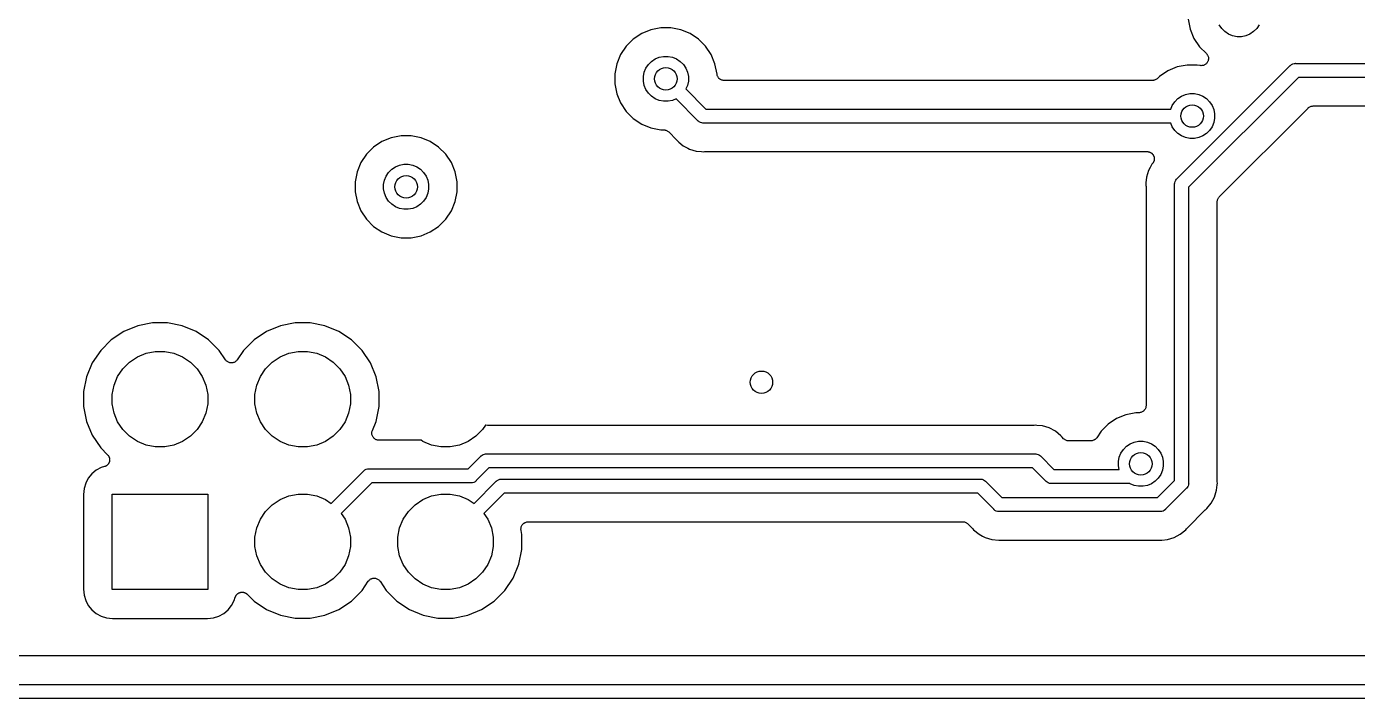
# Model space of a CAD drawing. Extents: x 83.1 to 154, y -94.5 to -68.3.
# Drawn here: x 96.43 to 120.1, y -94.42 to -82.47 of the extents above; entities that cross this region are included whole.
import ezdxf

# ---------------------------------------------------------------- set-up
doc = ezdxf.new("R2010")
doc.units = 0
doc.layers.add('BLACK', color=7, linetype='CONTINUOUS')

msp = doc.modelspace()

# ---------------------------------------------------------------- linework, layer by layer
at = {"layer": 'BLACK', "linetype": 'CONTINUOUS'}
for p, q in [((117.092, -82.3394), (117.127, -82.5149)), ((107.37, -82.5953), (107.221, -82.6947)), ((107.535, -82.5269), (107.37, -82.5953)), ((107.711, -82.492), (107.535, -82.5269)), ((107.889, -82.492), (107.711, -82.492)), ((108.065, -82.5269), (107.889, -82.492)), ((108.23, -82.5953), (108.065, -82.5269)), ((108.379, -82.6947), (108.23, -82.5953)), ((117.127, -82.5149), (117.195, -82.6801)), ((117.689, -82.505), (117.646, -82.4395)), ((117.745, -82.5607), (117.689, -82.505)), ((117.811, -82.6045), (117.745, -82.5607)), ((117.883, -82.6346), (117.811, -82.6045)), ((118.189, -82.6045), (118.117, -82.6346)), ((118.255, -82.5607), (118.189, -82.6045)), ((118.311, -82.505), (118.255, -82.5607)), ((118.354, -82.4395), (118.311, -82.505)), ((107.095, -82.8212), (106.995, -82.9699)), ((107.221, -82.6947), (107.095, -82.8212)), ((108.505, -82.8212), (108.379, -82.6947)), ((108.605, -82.9699), (108.505, -82.8212)), ((117.195, -82.6801), (117.295, -82.8288)), ((117.295, -82.8288), (117.416, -82.9498)), ((117.961, -82.65), (117.883, -82.6346)), ((118.039, -82.65), (117.961, -82.65)), ((118.117, -82.6346), (118.039, -82.65)), ((106.995, -82.9699), (106.927, -83.1351)), ((107.489, -83.145), (107.545, -83.0893)), ((107.545, -83.0893), (107.611, -83.0455)), ((107.611, -83.0455), (107.683, -83.0154)), ((107.683, -83.0154), (107.761, -83)), ((107.761, -83), (107.839, -83)), ((107.839, -83), (107.917, -83.0154)), ((107.917, -83.0154), (107.989, -83.0455)), ((107.989, -83.0455), (108.055, -83.0893)), ((108.055, -83.0893), (108.111, -83.145)), ((108.673, -83.1351), (108.605, -82.9699)), ((117.416, -82.9498), (117.417, -82.9508)), ((117.417, -82.9508), (117.417, -82.9508)), ((117.417, -82.9508), (117.417, -82.9508)), ((117.417, -82.9508), (117.417, -82.9511)), ((117.417, -82.9511), (117.425, -82.9607)), ((117.425, -82.9607), (117.432, -82.9702)), ((117.432, -82.9702), (117.432, -82.9703)), ((117.432, -82.9703), (117.432, -82.9704)), ((117.432, -82.9704), (117.438, -82.9812)), ((117.443, -83.0892), (117.437, -83.0999)), ((117.438, -82.9812), (117.444, -82.9921)), ((117.447, -83.0772), (117.443, -83.0889)), ((117.443, -83.0889), (117.443, -83.0891)), ((117.443, -83.0891), (117.443, -83.0892)), ((117.444, -82.9921), (117.444, -82.9923)), ((117.444, -82.9923), (117.444, -82.9924)), ((117.444, -82.9924), (117.447, -83.0042)), ((117.447, -83.0042), (117.451, -83.0159)), ((117.45, -83.0656), (117.447, -83.0772)), ((117.452, -83.0528), (117.45, -83.0652)), ((117.45, -83.0652), (117.45, -83.0654)), ((117.45, -83.0654), (117.45, -83.0656)), ((117.451, -83.0159), (117.451, -83.0161)), ((117.451, -83.0161), (117.451, -83.0162)), ((117.451, -83.0162), (117.452, -83.0282)), ((117.452, -83.0282), (117.453, -83.0406)), ((117.453, -83.0409), (117.452, -83.0528)), ((117.453, -83.0406), (117.453, -83.0408)), ((117.453, -83.0408), (117.453, -83.0409)), ((106.927, -83.1351), (106.892, -83.3106)), ((106.892, -83.3106), (106.892, -83.4894)), ((107.4, -83.3606), (107.415, -83.2833)), ((107.415, -83.2833), (107.446, -83.2105)), ((107.446, -83.2105), (107.489, -83.145)), ((108.111, -83.145), (108.154, -83.2105)), ((108.154, -83.2105), (108.185, -83.2833)), ((108.185, -83.2833), (108.2, -83.3606)), ((108.71, -83.3183), (108.673, -83.1351)), ((108.71, -83.3261), (108.71, -83.3183)), ((108.71, -83.3266), (108.71, -83.3261)), ((108.71, -83.327), (108.71, -83.3266)), ((108.714, -83.3385), (108.71, -83.327)), ((116.732, -83.2577), (116.584, -83.3571)), ((116.897, -83.1892), (116.732, -83.2577)), ((116.891, -85.1823), (118.907, -83.1659)), ((117.073, -83.1543), (116.897, -83.1892)), ((117.252, -83.1543), (117.073, -83.1543)), ((117.301, -83.1642), (117.252, -83.1543)), ((117.313, -83.1654), (117.301, -83.1642)), ((117.325, -83.1666), (117.313, -83.1654)), ((117.326, -83.1666), (117.325, -83.1666)), ((117.338, -83.1654), (117.326, -83.1666)), ((117.326, -83.1666), (117.326, -83.1666)), ((117.35, -83.1643), (117.338, -83.1654)), ((117.362, -83.1606), (117.35, -83.1642)), ((117.35, -83.1642), (117.35, -83.1642)), ((117.35, -83.1642), (117.35, -83.1643)), ((117.374, -83.1572), (117.362, -83.1606)), ((117.385, -83.1513), (117.374, -83.1571)), ((117.374, -83.1571), (117.374, -83.1571)), ((117.374, -83.1571), (117.374, -83.1572)), ((117.396, -83.1456), (117.385, -83.1513)), ((117.405, -83.1378), (117.396, -83.1454)), ((117.396, -83.1454), (117.396, -83.1455)), ((117.396, -83.1455), (117.396, -83.1456)), ((117.415, -83.13), (117.405, -83.1378)), ((117.423, -83.1204), (117.415, -83.1298)), ((117.415, -83.1298), (117.415, -83.1299)), ((117.415, -83.1299), (117.415, -83.13)), ((117.431, -83.111), (117.423, -83.1204)), ((117.437, -83.0999), (117.431, -83.1107)), ((117.431, -83.1107), (117.431, -83.1108)), ((117.431, -83.1108), (117.431, -83.111)), ((118.907, -83.1659), (118.911, -83.1612)), ((118.911, -83.1612), (118.919, -83.1544)), ((118.919, -83.1544), (118.93, -83.1456)), ((118.93, -83.1456), (118.952, -83.134)), ((118.952, -83.134), (118.953, -83.1336)), ((118.953, -83.1336), (118.975, -83.1268)), ((118.975, -83.1268), (118.994, -83.125)), ((118.994, -83.125), (119, -83.1244)), ((118.994, -83.125), (118.994, -83.125)), ((119, -83.1244), (119.006, -83.125)), ((119.006, -83.125), (122.119, -83.125)), ((106.892, -83.4894), (106.927, -83.6649)), ((107.4, -83.4394), (107.4, -83.3606)), ((107.415, -83.5167), (107.4, -83.4394)), ((107.446, -83.5895), (107.415, -83.5167)), ((108.185, -83.5167), (108.158, -83.5811)), ((108.2, -83.4394), (108.185, -83.5167)), ((108.2, -83.3606), (108.2, -83.4394)), ((108.717, -83.3499), (108.714, -83.3385)), ((108.717, -83.3503), (108.717, -83.3499)), ((108.718, -83.3507), (108.717, -83.3503)), ((108.723, -83.3613), (108.718, -83.3507)), ((108.729, -83.3719), (108.723, -83.3613)), ((108.729, -83.3722), (108.729, -83.3719)), ((108.729, -83.3726), (108.729, -83.3722)), ((108.737, -83.3819), (108.729, -83.3726)), ((108.744, -83.3912), (108.737, -83.3819)), ((108.745, -83.3915), (108.744, -83.3912)), ((108.745, -83.3918), (108.745, -83.3915)), ((108.754, -83.3995), (108.745, -83.3918)), ((108.763, -83.4071), (108.754, -83.3995)), ((108.764, -83.4073), (108.763, -83.4071)), ((108.764, -83.4076), (108.764, -83.4073)), ((108.775, -83.4133), (108.764, -83.4076)), ((108.785, -83.4191), (108.775, -83.4133)), ((108.785, -83.4192), (108.785, -83.4191)), ((108.786, -83.4194), (108.785, -83.4192)), ((108.797, -83.423), (108.786, -83.4194)), ((108.809, -83.4266), (108.797, -83.423)), ((108.809, -83.4268), (108.809, -83.4266)), ((108.809, -83.4266), (108.809, -83.4266)), ((108.821, -83.428), (108.809, -83.4268)), ((108.833, -83.4293), (108.821, -83.428)), ((108.834, -83.4293), (108.833, -83.4293)), ((108.835, -83.4293), (108.834, -83.4293)), ((108.834, -83.4293), (108.834, -83.4293)), ((108.834, -83.4293), (108.834, -83.4293)), ((116.459, -83.4293), (108.835, -83.4293)), ((116.47, -83.4282), (116.459, -83.4293)), ((116.482, -83.4272), (116.47, -83.4282)), ((116.483, -83.427), (116.482, -83.4272)), ((116.495, -83.4235), (116.483, -83.4269)), ((116.483, -83.4269), (116.483, -83.427)), ((116.506, -83.4203), (116.495, -83.4235)), ((116.507, -83.4198), (116.506, -83.42)), ((116.506, -83.42), (116.506, -83.4203)), ((116.517, -83.4143), (116.507, -83.4198)), ((116.528, -83.4089), (116.517, -83.4143)), ((116.529, -83.4081), (116.528, -83.4084)), ((116.528, -83.4084), (116.528, -83.4089)), ((116.538, -83.4007), (116.529, -83.4081)), ((116.547, -83.3934), (116.538, -83.4007)), ((116.548, -83.3925), (116.547, -83.3934)), ((116.584, -83.3571), (116.548, -83.3922)), ((116.548, -83.3922), (116.548, -83.3924)), ((116.548, -83.3924), (116.548, -83.3925)), ((116.548, -83.3925), (116.548, -83.3925)), ((119.052, -83.375), (117.1, -85.3268)), ((122.119, -83.375), (119.052, -83.375)), ((106.927, -83.6649), (106.995, -83.8301)), ((107.489, -83.655), (107.446, -83.5895)), ((107.545, -83.7107), (107.489, -83.655)), ((107.611, -83.7545), (107.545, -83.7107)), ((107.683, -83.7846), (107.611, -83.7545)), ((107.761, -83.8), (107.683, -83.7846)), ((107.839, -83.8), (107.761, -83.8)), ((107.917, -83.7846), (107.839, -83.8)), ((107.981, -83.7579), (107.917, -83.7846)), ((108.37, -84.1464), (107.981, -83.7579)), ((108.158, -83.5811), (108.514, -83.9373)), ((116.808, -83.8729), (116.852, -83.8074)), ((116.852, -83.8074), (116.907, -83.7516)), ((116.907, -83.7516), (116.973, -83.7079)), ((116.973, -83.7079), (117.046, -83.6777)), ((117.046, -83.6777), (117.123, -83.6623)), ((117.123, -83.6623), (117.202, -83.6623)), ((117.202, -83.6623), (117.279, -83.6777)), ((117.279, -83.6777), (117.352, -83.7079)), ((117.352, -83.7079), (117.417, -83.7516)), ((117.417, -83.7516), (117.473, -83.8074)), ((117.473, -83.8074), (117.517, -83.8729)), ((106.995, -83.8301), (107.095, -83.9788)), ((107.095, -83.9788), (107.221, -84.1053)), ((108.514, -83.9373), (116.781, -83.9373)), ((116.781, -83.9373), (116.808, -83.8729)), ((117.517, -83.8729), (117.547, -83.9457)), ((117.547, -83.9457), (117.562, -84.0229)), ((117.562, -84.0229), (117.562, -84.1017)), ((117.645, -85.5), (119.225, -83.9202)), ((119.225, -83.9199), (119.226, -83.919)), ((119.225, -83.9202), (119.225, -83.9199)), ((119.225, -83.9199), (119.225, -83.9199)), ((119.225, -83.9199), (119.225, -83.9199)), ((119.226, -83.919), (119.235, -83.9116)), ((119.235, -83.9116), (119.245, -83.9042)), ((119.245, -83.9039), (119.246, -83.9035)), ((119.245, -83.9042), (119.245, -83.9039)), ((119.246, -83.9035), (119.256, -83.8981)), ((119.256, -83.8981), (119.266, -83.8926)), ((119.266, -83.8926), (119.267, -83.8924)), ((119.267, -83.8924), (119.268, -83.8921)), ((119.268, -83.8921), (119.279, -83.8888)), ((119.279, -83.8888), (119.29, -83.8854)), ((119.29, -83.8854), (119.291, -83.8854)), ((119.291, -83.8852), (119.303, -83.8841)), ((119.291, -83.8854), (119.291, -83.8852)), ((119.303, -83.8841), (119.315, -83.883)), ((119.315, -83.883), (121.796, -83.883)), ((107.221, -84.1053), (107.37, -84.2047)), ((107.37, -84.2047), (107.535, -84.2731)), ((107.535, -84.2731), (107.711, -84.308)), ((108.374, -84.1512), (108.37, -84.1464)), ((108.378, -84.1551), (108.374, -84.1512)), ((108.393, -84.1668), (108.378, -84.1551)), ((108.378, -84.1551), (108.378, -84.1551)), ((108.414, -84.1781), (108.393, -84.1668)), ((108.414, -84.1784), (108.414, -84.1781)), ((108.438, -84.1855), (108.414, -84.1784)), ((108.456, -84.1873), (108.438, -84.1855)), ((108.462, -84.188), (108.456, -84.1873)), ((108.456, -84.1873), (108.456, -84.1873)), ((108.468, -84.1873), (108.462, -84.188)), ((116.781, -84.1873), (108.468, -84.1873)), ((116.808, -84.2518), (116.781, -84.1873)), ((116.852, -84.3173), (116.808, -84.2518)), ((117.517, -84.2518), (117.473, -84.3173)), ((117.547, -84.179), (117.517, -84.2518)), ((117.562, -84.1017), (117.547, -84.179)), ((102.749, -84.5163), (102.6, -84.6157)), ((102.914, -84.4479), (102.749, -84.5163)), ((103.09, -84.413), (102.914, -84.4479)), ((103.268, -84.413), (103.09, -84.413)), ((103.444, -84.4479), (103.268, -84.413)), ((103.609, -84.5163), (103.444, -84.4479)), ((103.758, -84.6157), (103.609, -84.5163)), ((107.711, -84.308), (107.76, -84.308)), ((107.76, -84.308), (107.761, -84.308)), ((107.761, -84.308), (107.761, -84.308)), ((107.761, -84.308), (107.761, -84.308)), ((107.761, -84.308), (107.762, -84.308)), ((107.762, -84.308), (107.774, -84.3093)), ((107.774, -84.3093), (107.785, -84.3105)), ((107.785, -84.3105), (107.786, -84.3107)), ((107.786, -84.3107), (107.787, -84.3108)), ((107.787, -84.3108), (107.798, -84.3143)), ((107.798, -84.3143), (107.809, -84.3178)), ((107.809, -84.3178), (107.81, -84.3181)), ((107.81, -84.3181), (107.81, -84.3183)), ((107.81, -84.3183), (107.821, -84.3239)), ((107.821, -84.3239), (107.831, -84.3295)), ((107.831, -84.3295), (107.831, -84.3299)), ((107.831, -84.3299), (107.832, -84.3302)), ((107.832, -84.3302), (107.841, -84.3377)), ((107.841, -84.3377), (107.85, -84.3452)), ((107.85, -84.3452), (107.988, -84.4835)), ((107.988, -84.4835), (107.99, -84.4848)), ((107.99, -84.4848), (107.993, -84.489)), ((107.993, -84.489), (107.997, -84.4928)), ((107.997, -84.4928), (108.013, -84.5121)), ((108.013, -84.5121), (108.032, -84.528)), ((116.907, -84.373), (116.852, -84.3173)), ((116.973, -84.4168), (116.907, -84.373)), ((117.046, -84.447), (116.973, -84.4168)), ((117.123, -84.4623), (117.046, -84.447)), ((117.202, -84.4623), (117.123, -84.4623)), ((117.279, -84.447), (117.202, -84.4623)), ((117.352, -84.4168), (117.279, -84.447)), ((117.417, -84.373), (117.352, -84.4168)), ((117.473, -84.3173), (117.417, -84.373)), ((102.474, -84.7422), (102.374, -84.8909)), ((102.6, -84.6157), (102.474, -84.7422)), ((103.884, -84.7422), (103.758, -84.6157)), ((103.984, -84.8909), (103.884, -84.7422)), ((108.032, -84.528), (108.109, -84.5912)), ((108.109, -84.5912), (108.193, -84.636)), ((108.193, -84.636), (108.219, -84.65)), ((108.219, -84.65), (108.338, -84.6862)), ((108.338, -84.6862), (108.437, -84.696)), ((108.437, -84.696), (108.437, -84.696)), ((108.437, -84.696), (108.462, -84.6984)), ((108.462, -84.6984), (108.487, -84.696)), ((108.487, -84.696), (108.489, -84.6958)), ((108.489, -84.6958), (108.494, -84.6959)), ((108.494, -84.6959), (108.5, -84.6953)), ((108.5, -84.6953), (116.363, -84.6953)), ((116.363, -84.6953), (116.365, -84.6954)), ((116.365, -84.6954), (116.371, -84.696)), ((116.371, -84.696), (116.377, -84.6961)), ((116.377, -84.6961), (116.383, -84.6974)), ((116.383, -84.6974), (116.39, -84.6981)), ((116.39, -84.6981), (116.395, -84.6999)), ((116.395, -84.6999), (116.401, -84.7011)), ((116.401, -84.7011), (116.407, -84.7037)), ((116.407, -84.7037), (116.413, -84.7056)), ((116.413, -84.7056), (116.419, -84.7085)), ((116.419, -84.7085), (116.424, -84.7108)), ((116.424, -84.7108), (116.429, -84.7144)), ((116.429, -84.7144), (116.435, -84.7176)), ((116.435, -84.7176), (116.44, -84.7214)), ((116.44, -84.7214), (116.445, -84.7247)), ((116.445, -84.7247), (116.449, -84.7293)), ((116.449, -84.7293), (116.454, -84.7335)), ((116.454, -84.7335), (116.458, -84.7381)), ((116.458, -84.7381), (116.462, -84.7424)), ((116.462, -84.7424), (116.466, -84.7478)), ((116.466, -84.7478), (116.47, -84.7528)), ((116.47, -84.7528), (116.472, -84.7581)), ((102.374, -84.8909), (102.306, -85.0561)), ((102.924, -85.0103), (102.99, -84.9665)), ((102.99, -84.9665), (103.062, -84.9364)), ((103.062, -84.9364), (103.14, -84.921)), ((103.14, -84.921), (103.218, -84.921)), ((103.218, -84.921), (103.296, -84.9364)), ((103.296, -84.9364), (103.368, -84.9665)), ((103.368, -84.9665), (103.434, -85.0103)), ((104.052, -85.0561), (103.984, -84.8909)), ((116.417, -84.9769), (116.387, -85.0316)), ((116.446, -84.9216), (116.417, -84.9769)), ((116.417, -84.9769), (116.417, -84.9769)), ((116.461, -84.9029), (116.446, -84.9216)), ((116.465, -84.898), (116.461, -84.9029)), ((116.469, -84.8934), (116.465, -84.898)), ((116.472, -84.8877), (116.469, -84.8934)), ((116.472, -84.7581), (116.476, -84.7631)), ((116.475, -84.8823), (116.472, -84.8877)), ((116.478, -84.8768), (116.475, -84.8823)), ((116.476, -84.7631), (116.478, -84.7691)), ((116.478, -84.7691), (116.481, -84.7748)), ((116.48, -84.8716), (116.478, -84.8768)), ((116.482, -84.8654), (116.48, -84.8716)), ((116.481, -84.7748), (116.483, -84.7805)), ((116.485, -84.8594), (116.482, -84.8654)), ((116.483, -84.7805), (116.485, -84.786)), ((116.485, -84.786), (116.486, -84.7924)), ((116.486, -84.8536), (116.485, -84.8594)), ((116.486, -84.7924), (116.488, -84.7985)), ((116.488, -84.8479), (116.486, -84.8536)), ((116.488, -84.7985), (116.489, -84.8045)), ((116.49, -84.8351), (116.488, -84.8415)), ((116.488, -84.8415), (116.488, -84.8479)), ((116.489, -84.8045), (116.49, -84.8103)), ((116.49, -84.8103), (116.49, -84.8168)), ((116.49, -84.8168), (116.49, -84.8232)), ((116.49, -84.8232), (116.49, -84.8292)), ((116.49, -84.8292), (116.49, -84.8351)), ((102.306, -85.0561), (102.271, -85.2316)), ((102.779, -85.2816), (102.794, -85.2043)), ((102.794, -85.2043), (102.825, -85.1315)), ((102.825, -85.1315), (102.868, -85.066)), ((102.868, -85.066), (102.924, -85.0103)), ((103.434, -85.0103), (103.49, -85.066)), ((103.49, -85.066), (103.533, -85.1315)), ((103.533, -85.1315), (103.564, -85.2043)), ((103.564, -85.2043), (103.579, -85.2816)), ((104.087, -85.2316), (104.052, -85.0561)), ((116.351, -85.1509), (116.341, -85.2501)), ((116.387, -85.0316), (116.351, -85.1509)), ((116.852, -85.2505), (116.859, -85.2269)), ((116.859, -85.2269), (116.871, -85.2052)), ((116.871, -85.2052), (116.886, -85.1862)), ((116.886, -85.1862), (116.891, -85.1823)), ((102.271, -85.2316), (102.271, -85.4104)), ((102.271, -85.4104), (102.306, -85.5859)), ((102.779, -85.3604), (102.779, -85.2816)), ((102.794, -85.4377), (102.779, -85.3604)), ((102.825, -85.5105), (102.794, -85.4377)), ((103.564, -85.4377), (103.533, -85.5105)), ((103.579, -85.3604), (103.564, -85.4377)), ((103.579, -85.2816), (103.579, -85.3604)), ((104.052, -85.5859), (104.087, -85.4104)), ((104.087, -85.4104), (104.087, -85.2316)), ((116.341, -85.2501), (116.339, -85.275)), ((116.339, -85.275), (116.341, -85.2999)), ((116.341, -85.2501), (116.341, -85.2501)), ((116.341, -85.2999), (116.342, -85.3016)), ((116.342, -85.3016), (116.341, -85.307)), ((116.341, -85.307), (116.342, -85.3123)), ((116.342, -85.3123), (116.342, -89.215)), ((116.849, -85.275), (116.85, -85.2689)), ((116.85, -85.2811), (116.849, -85.275)), ((116.85, -85.2689), (116.852, -85.2505)), ((116.85, -85.2689), (116.85, -85.2689)), ((116.85, -90.5462), (116.85, -85.2811)), ((117.1, -85.3268), (117.1, -90.5919)), ((102.306, -85.5859), (102.374, -85.7511)), ((102.868, -85.576), (102.825, -85.5105)), ((102.924, -85.6317), (102.868, -85.576)), ((102.99, -85.6755), (102.924, -85.6317)), ((103.062, -85.7056), (102.99, -85.6755)), ((103.368, -85.6755), (103.296, -85.7056)), ((103.434, -85.6317), (103.368, -85.6755)), ((103.49, -85.576), (103.434, -85.6317)), ((103.533, -85.5105), (103.49, -85.576)), ((103.984, -85.7511), (104.052, -85.5859)), ((117.608, -85.588), (117.609, -85.5764)), ((117.608, -85.5893), (117.608, -85.588)), ((117.608, -85.5894), (117.608, -85.5893)), ((117.608, -85.5898), (117.608, -85.5894)), ((117.608, -85.5894), (117.608, -85.5894)), ((117.608, -90.5607), (117.608, -85.5898)), ((117.609, -85.5764), (117.611, -85.5647)), ((117.611, -85.5634), (117.614, -85.5522)), ((117.611, -85.5641), (117.611, -85.5634)), ((117.611, -85.5647), (117.611, -85.5641)), ((117.614, -85.5522), (117.618, -85.541)), ((117.618, -85.5398), (117.624, -85.5295)), ((117.618, -85.5404), (117.618, -85.5398)), ((117.618, -85.541), (117.618, -85.5404)), ((117.624, -85.5295), (117.629, -85.5192)), ((117.629, -85.5192), (117.63, -85.5186)), ((117.63, -85.518), (117.638, -85.5091)), ((117.63, -85.5186), (117.63, -85.518)), ((117.638, -85.5091), (117.645, -85.5)), ((102.374, -85.7511), (102.474, -85.8998)), ((102.474, -85.8998), (102.6, -86.0263)), ((103.14, -85.721), (103.062, -85.7056)), ((103.218, -85.721), (103.14, -85.721)), ((103.296, -85.7056), (103.218, -85.721)), ((103.758, -86.0263), (103.884, -85.8998)), ((103.884, -85.8998), (103.984, -85.7511)), ((102.6, -86.0263), (102.749, -86.1257)), ((102.749, -86.1257), (102.914, -86.1941)), ((103.444, -86.1941), (103.609, -86.1257)), ((103.609, -86.1257), (103.758, -86.0263)), ((102.914, -86.1941), (103.09, -86.229)), ((103.09, -86.229), (103.268, -86.229)), ((103.268, -86.229), (103.444, -86.1941)), ((98.4039, -87.7942), (98.1567, -87.8966)), ((98.6662, -87.742), (98.4039, -87.7942)), ((98.9337, -87.742), (98.6662, -87.742)), ((99.1961, -87.7942), (98.9337, -87.742)), ((99.4433, -87.8966), (99.1961, -87.7942)), ((100.944, -87.7942), (100.697, -87.8966)), ((101.206, -87.742), (100.944, -87.7942)), ((101.474, -87.742), (101.206, -87.742)), ((101.736, -87.7942), (101.474, -87.742)), ((101.983, -87.8966), (101.736, -87.7942)), ((97.9343, -88.0452), (97.7452, -88.2343)), ((98.1567, -87.8966), (97.9343, -88.0452)), ((99.6657, -88.0452), (99.4433, -87.8966)), ((99.8548, -88.2343), (99.6657, -88.0452)), ((100.474, -88.0452), (100.285, -88.2343)), ((100.697, -87.8966), (100.474, -88.0452)), ((102.206, -88.0452), (101.983, -87.8966)), ((102.395, -88.2343), (102.206, -88.0452)), ((97.7452, -88.2343), (97.5966, -88.4567)), ((98.3974, -88.3467), (98.5521, -88.2827)), ((98.5521, -88.2827), (98.7163, -88.25)), ((98.7163, -88.25), (98.8837, -88.25)), ((98.8837, -88.25), (99.0479, -88.2827)), ((99.0479, -88.2827), (99.2026, -88.3467)), ((99.9644, -88.3983), (99.8548, -88.2343)), ((100.285, -88.2343), (100.176, -88.3983)), ((100.937, -88.3467), (101.092, -88.2827)), ((101.092, -88.2827), (101.256, -88.25)), ((101.256, -88.25), (101.424, -88.25)), ((101.424, -88.25), (101.588, -88.2827)), ((101.588, -88.2827), (101.743, -88.3467)), ((102.543, -88.4567), (102.395, -88.2343)), ((97.5966, -88.4567), (97.4942, -88.7039)), ((98.1398, -88.5582), (98.2582, -88.4398)), ((98.2582, -88.4398), (98.3974, -88.3467)), ((99.2026, -88.3467), (99.3418, -88.4398)), ((99.3418, -88.4398), (99.4602, -88.5582)), ((99.972, -88.4076), (99.9644, -88.3983)), ((99.9796, -88.417), (99.972, -88.4076)), ((99.9799, -88.4172), (99.9796, -88.417)), ((99.9801, -88.4175), (99.9799, -88.4172)), ((99.9894, -88.4252), (99.9801, -88.4175)), ((99.9987, -88.4329), (99.9894, -88.4252)), ((99.999, -88.433), (99.9987, -88.4329)), ((99.9993, -88.4332), (99.999, -88.433)), ((100.01, -88.439), (99.9993, -88.4332)), ((100.02, -88.4447), (100.01, -88.439)), ((100.021, -88.4448), (100.02, -88.4447)), ((100.021, -88.445), (100.021, -88.4448)), ((100.033, -88.4485), (100.021, -88.445)), ((100.044, -88.4521), (100.033, -88.4485)), ((100.045, -88.4522), (100.044, -88.4521)), ((100.044, -88.4521), (100.044, -88.4521)), ((100.057, -88.4535), (100.045, -88.4522)), ((100.069, -88.4548), (100.057, -88.4535)), ((100.081, -88.4536), (100.069, -88.4548)), ((100.069, -88.4548), (100.069, -88.4547)), ((100.069, -88.4547), (100.069, -88.4548)), ((100.093, -88.4526), (100.081, -88.4536)), ((100.094, -88.4525), (100.093, -88.4526)), ((100.106, -88.449), (100.094, -88.4524)), ((100.094, -88.4524), (100.094, -88.4525)), ((100.117, -88.4456), (100.106, -88.449)), ((100.118, -88.4455), (100.117, -88.4456)), ((100.129, -88.4398), (100.118, -88.4454)), ((100.118, -88.4454), (100.118, -88.4455)), ((100.139, -88.4342), (100.129, -88.4398)), ((100.14, -88.434), (100.139, -88.4342)), ((100.149, -88.4263), (100.14, -88.4338)), ((100.14, -88.4338), (100.14, -88.434)), ((100.159, -88.4187), (100.149, -88.4263)), ((100.167, -88.4092), (100.159, -88.4183)), ((100.159, -88.4183), (100.159, -88.4185)), ((100.159, -88.4185), (100.159, -88.4187)), ((100.175, -88.3998), (100.167, -88.4092)), ((100.176, -88.3983), (100.175, -88.3992)), ((100.175, -88.3992), (100.175, -88.3992)), ((100.175, -88.3992), (100.175, -88.3992)), ((100.175, -88.3992), (100.175, -88.3998)), ((100.68, -88.5582), (100.798, -88.4398)), ((100.798, -88.4398), (100.937, -88.3467)), ((101.743, -88.3467), (101.882, -88.4398)), ((101.882, -88.4398), (102, -88.5582)), ((102.646, -88.7039), (102.543, -88.4567)), ((97.4942, -88.7039), (97.442, -88.9663)), ((97.9827, -88.8521), (98.0467, -88.6974)), ((98.0467, -88.6974), (98.1398, -88.5582)), ((99.4602, -88.5582), (99.5533, -88.6974)), ((99.5533, -88.6974), (99.6173, -88.8521)), ((100.523, -88.8521), (100.587, -88.6974)), ((100.587, -88.6974), (100.68, -88.5582)), ((102, -88.5582), (102.093, -88.6974)), ((102.093, -88.6974), (102.157, -88.8521)), ((102.698, -88.9663), (102.646, -88.7039)), ((97.442, -88.9663), (97.442, -89.2338)), ((97.95, -89.0163), (97.9827, -88.8521)), ((97.95, -89.1837), (97.95, -89.0163)), ((99.6173, -88.8521), (99.65, -89.0163)), ((99.65, -89.0163), (99.65, -89.1837)), ((100.49, -89.0163), (100.523, -88.8521)), ((100.49, -89.1837), (100.49, -89.0163)), ((102.157, -88.8521), (102.19, -89.0163)), ((102.19, -89.0163), (102.19, -89.1837)), ((102.698, -89.2338), (102.698, -88.9663)), ((97.442, -89.2338), (97.4942, -89.4961)), ((97.9827, -89.3479), (97.95, -89.1837)), ((99.65, -89.1837), (99.6173, -89.3479)), ((100.523, -89.3479), (100.49, -89.1837)), ((102.19, -89.1837), (102.157, -89.3479)), ((102.646, -89.4961), (102.698, -89.2338)), ((116.336, -89.2528), (116.332, -89.2642)), ((116.339, -89.2414), (116.336, -89.2528)), ((116.341, -89.2287), (116.339, -89.2405)), ((116.339, -89.2405), (116.339, -89.241)), ((116.339, -89.241), (116.339, -89.2414)), ((116.342, -89.2168), (116.341, -89.2287)), ((116.342, -89.215), (116.342, -89.2159)), ((116.342, -89.2159), (116.342, -89.2159)), ((116.342, -89.2159), (116.342, -89.2159)), ((116.342, -89.2159), (116.342, -89.2168)), ((98.0467, -89.5026), (97.9827, -89.3479)), ((99.6173, -89.3479), (99.5533, -89.5026)), ((100.587, -89.5026), (100.523, -89.3479)), ((102.157, -89.3479), (102.093, -89.5026)), ((115.82, -89.4453), (115.671, -89.5447)), ((115.985, -89.3769), (115.82, -89.4453)), ((116.161, -89.342), (115.985, -89.3769)), ((116.215, -89.342), (116.161, -89.342)), ((116.227, -89.3408), (116.215, -89.342)), ((116.239, -89.3397), (116.227, -89.3408)), ((116.24, -89.3396), (116.239, -89.3396)), ((116.239, -89.3396), (116.239, -89.3397)), ((116.251, -89.3361), (116.24, -89.3396)), ((116.263, -89.3328), (116.251, -89.3361)), ((116.274, -89.3268), (116.263, -89.3324)), ((116.263, -89.3324), (116.263, -89.3325)), ((116.263, -89.3325), (116.263, -89.3328)), ((116.285, -89.3213), (116.274, -89.3268)), ((116.295, -89.3132), (116.285, -89.3208)), ((116.285, -89.3208), (116.285, -89.321)), ((116.285, -89.321), (116.285, -89.3213)), ((116.304, -89.3057), (116.295, -89.3132)), ((116.312, -89.2959), (116.304, -89.3051)), ((116.304, -89.3051), (116.304, -89.3054)), ((116.304, -89.3054), (116.304, -89.3057)), ((116.32, -89.2868), (116.312, -89.2959)), ((116.326, -89.2755), (116.32, -89.286)), ((116.32, -89.286), (116.32, -89.2864)), ((116.32, -89.2864), (116.32, -89.2868)), ((116.332, -89.265), (116.326, -89.2755)), ((116.332, -89.2642), (116.332, -89.2646)), ((116.332, -89.2646), (116.332, -89.265)), ((97.4942, -89.4961), (97.5966, -89.7433)), ((98.1398, -89.6418), (98.0467, -89.5026)), ((98.2582, -89.7602), (98.1398, -89.6418)), ((99.4602, -89.6418), (99.3418, -89.7602)), ((99.5533, -89.5026), (99.4602, -89.6418)), ((100.68, -89.6418), (100.587, -89.5026)), ((100.798, -89.7602), (100.68, -89.6418)), ((102, -89.6418), (101.882, -89.7602)), ((102.093, -89.5026), (102, -89.6418)), ((102.57, -89.7041), (102.571, -89.6921)), ((102.57, -89.7044), (102.57, -89.7041)), ((102.57, -89.7048), (102.57, -89.7044)), ((102.571, -89.7168), (102.57, -89.7048)), ((102.571, -89.6921), (102.572, -89.6801)), ((102.572, -89.7288), (102.571, -89.7168)), ((102.572, -89.6795), (102.576, -89.6679)), ((102.572, -89.6798), (102.572, -89.6795)), ((102.572, -89.6801), (102.572, -89.6798)), ((102.576, -89.6679), (102.579, -89.6564)), ((102.579, -89.6564), (102.646, -89.4961)), ((104.54, -89.6418), (104.422, -89.7602)), ((104.592, -89.5648), (104.54, -89.6418)), ((104.6, -89.5639), (104.592, -89.5648)), ((104.625, -89.5664), (104.6, -89.5639)), ((104.63, -89.5664), (104.625, -89.5664)), ((104.636, -89.567), (104.63, -89.5664)), ((104.637, -89.567), (104.636, -89.567)), ((114.34, -89.567), (104.637, -89.567)), ((114.345, -89.5665), (114.34, -89.567)), ((114.35, -89.5666), (114.345, -89.5665)), ((114.352, -89.5664), (114.35, -89.5666)), ((114.377, -89.5639), (114.352, -89.5664)), ((114.402, -89.5664), (114.377, -89.5639)), ((114.501, -89.5762), (114.402, -89.5664)), ((114.402, -89.5664), (114.402, -89.5664)), ((114.62, -89.6124), (114.501, -89.5762)), ((114.73, -89.6711), (114.62, -89.6124)), ((114.827, -89.7502), (114.73, -89.6711)), ((115.545, -89.6712), (115.468, -89.7856)), ((115.671, -89.5447), (115.545, -89.6712)), ((97.5966, -89.7433), (97.7452, -89.9657)), ((98.3974, -89.8533), (98.2582, -89.7602)), ((98.5521, -89.9173), (98.3974, -89.8533)), ((98.7163, -89.95), (98.5521, -89.9173)), ((98.8837, -89.95), (98.7163, -89.95)), ((99.0479, -89.9173), (98.8837, -89.95)), ((99.2026, -89.8533), (99.0479, -89.9173)), ((99.3418, -89.7602), (99.2026, -89.8533)), ((100.937, -89.8533), (100.798, -89.7602)), ((101.092, -89.9173), (100.937, -89.8533)), ((101.256, -89.95), (101.092, -89.9173)), ((101.424, -89.95), (101.256, -89.95)), ((101.588, -89.9173), (101.424, -89.95)), ((101.743, -89.8533), (101.588, -89.9173)), ((101.882, -89.7602), (101.743, -89.8533)), ((102.572, -89.7291), (102.572, -89.7288)), ((102.572, -89.7294), (102.572, -89.7291)), ((102.576, -89.741), (102.572, -89.7294)), ((102.579, -89.7526), (102.576, -89.741)), ((102.579, -89.7529), (102.579, -89.7526)), ((102.579, -89.7532), (102.579, -89.7529)), ((102.585, -89.7638), (102.579, -89.7532)), ((102.59, -89.7745), (102.585, -89.7638)), ((102.591, -89.7748), (102.59, -89.7745)), ((102.591, -89.7751), (102.591, -89.7748)), ((102.598, -89.7844), (102.591, -89.7751)), ((102.606, -89.7939), (102.598, -89.7844)), ((102.606, -89.7941), (102.606, -89.7939)), ((102.606, -89.7943), (102.606, -89.7941)), ((102.616, -89.8021), (102.606, -89.7943)), ((102.625, -89.8098), (102.616, -89.8021)), ((102.625, -89.8099), (102.625, -89.8098)), ((102.626, -89.8102), (102.625, -89.8099)), ((102.636, -89.8159), (102.626, -89.8102)), ((102.647, -89.8217), (102.636, -89.8159)), ((102.647, -89.8218), (102.647, -89.8217)), ((102.647, -89.822), (102.647, -89.8218)), ((102.659, -89.8255), (102.647, -89.822)), ((102.67, -89.8292), (102.659, -89.8255)), ((102.671, -89.8293), (102.67, -89.8292)), ((102.671, -89.8294), (102.671, -89.8293)), ((102.683, -89.8306), (102.671, -89.8294)), ((102.695, -89.832), (102.683, -89.8306)), ((102.696, -89.832), (102.695, -89.832)), ((102.697, -89.832), (102.696, -89.832)), ((102.696, -89.832), (102.696, -89.832)), ((102.696, -89.832), (102.696, -89.832)), ((103.446, -89.832), (102.697, -89.832)), ((103.477, -89.8533), (103.446, -89.832)), ((103.632, -89.9173), (103.477, -89.8533)), ((103.796, -89.95), (103.632, -89.9173)), ((103.964, -89.95), (103.796, -89.95)), ((104.128, -89.9173), (103.964, -89.95)), ((104.283, -89.8533), (104.128, -89.9173)), ((104.422, -89.7602), (104.283, -89.8533)), ((114.843, -89.7696), (114.827, -89.7502)), ((114.846, -89.7734), (114.843, -89.7696)), ((114.85, -89.7776), (114.846, -89.7734)), ((114.851, -89.7788), (114.85, -89.7776)), ((114.877, -89.8048), (114.851, -89.7788)), ((114.886, -89.8123), (114.877, -89.8048)), ((114.895, -89.8198), (114.886, -89.8123)), ((114.896, -89.8201), (114.895, -89.8198)), ((114.896, -89.8205), (114.896, -89.8201)), ((114.906, -89.8261), (114.896, -89.8205)), ((114.917, -89.8317), (114.906, -89.8261)), ((114.917, -89.8319), (114.917, -89.8317)), ((114.918, -89.8322), (114.917, -89.8319)), ((114.929, -89.8357), (114.918, -89.8322)), ((114.94, -89.8392), (114.929, -89.8357)), ((114.941, -89.8393), (114.94, -89.8392)), ((114.942, -89.8395), (114.941, -89.8393)), ((114.953, -89.8407), (114.942, -89.8395)), ((114.965, -89.842), (114.953, -89.8407)), ((114.966, -89.842), (114.965, -89.842)), ((114.967, -89.842), (114.966, -89.842)), ((114.966, -89.842), (114.966, -89.842)), ((114.966, -89.842), (114.966, -89.842)), ((115.363, -89.842), (114.967, -89.842)), ((115.374, -89.8408), (115.363, -89.842)), ((115.386, -89.8398), (115.374, -89.8408)), ((115.387, -89.8396), (115.386, -89.8398)), ((115.399, -89.8362), (115.387, -89.8396)), ((115.387, -89.8396), (115.387, -89.8396)), ((115.41, -89.8329), (115.399, -89.8362)), ((115.411, -89.8324), (115.41, -89.8326)), ((115.41, -89.8326), (115.41, -89.8329)), ((115.422, -89.8269), (115.411, -89.8324)), ((115.432, -89.8215), (115.422, -89.8269)), ((115.433, -89.8208), (115.432, -89.8211)), ((115.432, -89.8211), (115.432, -89.8215)), ((115.442, -89.8133), (115.433, -89.8208)), ((115.451, -89.806), (115.442, -89.8133)), ((115.452, -89.8055), (115.451, -89.806)), ((115.46, -89.7961), (115.452, -89.8051)), ((115.452, -89.8051), (115.452, -89.8055)), ((115.467, -89.787), (115.46, -89.7961)), ((115.468, -89.786), (115.467, -89.787)), ((115.468, -89.7856), (115.468, -89.786)), ((115.468, -89.786), (115.468, -89.786)), ((115.468, -89.786), (115.468, -89.786)), ((115.939, -89.995), (115.995, -89.9393)), ((115.995, -89.9393), (116.061, -89.8955)), ((116.061, -89.8955), (116.133, -89.8654)), ((116.133, -89.8654), (116.211, -89.85)), ((116.211, -89.85), (116.289, -89.85)), ((116.289, -89.85), (116.367, -89.8654)), ((116.367, -89.8654), (116.439, -89.8955)), ((116.439, -89.8955), (116.505, -89.9393)), ((116.505, -89.9393), (116.561, -89.995)), ((97.7452, -89.9657), (97.8682, -90.0887)), ((97.8682, -90.0887), (97.8694, -90.0899)), ((97.8694, -90.0899), (97.8731, -90.0946)), ((97.8731, -90.0946), (97.8773, -90.0988)), ((97.8773, -90.0988), (97.8808, -90.1042)), ((97.8808, -90.1042), (97.8849, -90.1093)), ((97.8849, -90.1093), (97.8876, -90.1146)), ((97.8876, -90.1146), (97.8909, -90.1195)), ((97.8909, -90.1195), (97.8933, -90.1255)), ((97.8933, -90.1255), (97.8963, -90.1313)), ((97.8963, -90.1313), (97.8979, -90.137)), ((97.8979, -90.137), (97.9002, -90.1425)), ((97.9002, -90.1425), (97.9014, -90.1489)), ((97.9014, -90.1489), (97.9032, -90.1551)), ((97.9034, -90.198), (97.9027, -90.2045)), ((97.9032, -90.1551), (97.9037, -90.161)), ((97.9047, -90.1916), (97.9034, -90.198)), ((97.9037, -90.161), (97.9048, -90.1668)), ((97.9054, -90.1798), (97.9047, -90.1857)), ((97.9047, -90.1857), (97.9047, -90.1916)), ((97.9048, -90.1668), (97.9048, -90.1733)), ((97.9048, -90.1733), (97.9054, -90.1798)), ((104.283, -90.34), (104.507, -90.116)), ((104.507, -90.116), (104.511, -90.1112)), ((104.511, -90.1112), (104.517, -90.1066)), ((104.517, -90.1066), (104.53, -90.0956)), ((104.53, -90.0956), (104.552, -90.084)), ((104.552, -90.084), (104.555, -90.083)), ((104.555, -90.083), (104.575, -90.0768)), ((104.575, -90.0768), (104.594, -90.075)), ((104.594, -90.075), (104.6, -90.0744)), ((104.594, -90.075), (104.594, -90.075)), ((104.6, -90.0744), (104.606, -90.075)), ((104.606, -90.075), (114.371, -90.075)), ((114.371, -90.075), (114.377, -90.0744)), ((114.377, -90.0744), (114.383, -90.075)), ((114.383, -90.075), (114.383, -90.075)), ((114.383, -90.075), (114.402, -90.0768)), ((114.402, -90.0768), (114.425, -90.084)), ((114.425, -90.084), (114.447, -90.0956)), ((114.447, -90.0956), (114.466, -90.1112)), ((114.466, -90.1112), (114.47, -90.116)), ((114.47, -90.116), (114.704, -90.35)), ((115.85, -90.2106), (115.865, -90.1333)), ((115.865, -90.1333), (115.896, -90.0605)), ((115.896, -90.0605), (115.939, -89.995)), ((116.561, -89.995), (116.604, -90.0605)), ((116.604, -90.0605), (116.635, -90.1333)), ((116.635, -90.1333), (116.65, -90.2106)), ((97.5891, -90.4291), (97.5256, -90.5064)), ((97.6664, -90.3656), (97.5891, -90.4291)), ((97.7547, -90.3184), (97.6664, -90.3656)), ((97.8152, -90.3), (97.7547, -90.3184)), ((97.8207, -90.2978), (97.8152, -90.3)), ((97.8264, -90.2961), (97.8207, -90.2978)), ((97.8321, -90.293), (97.8264, -90.2961)), ((97.8381, -90.2905), (97.8321, -90.293)), ((97.8431, -90.2873), (97.8381, -90.2905)), ((97.8483, -90.2845), (97.8431, -90.2873)), ((97.8534, -90.2804), (97.8483, -90.2845)), ((97.8588, -90.2768), (97.8534, -90.2804)), ((97.863, -90.2726), (97.8588, -90.2768)), ((97.8676, -90.2689), (97.863, -90.2726)), ((97.8717, -90.2639), (97.8676, -90.2689)), ((97.8763, -90.2593), (97.8717, -90.2639)), ((97.8796, -90.2544), (97.8763, -90.2593)), ((97.8834, -90.2499), (97.8796, -90.2544)), ((97.8865, -90.2442), (97.8834, -90.2499)), ((97.8902, -90.2387), (97.8865, -90.2442)), ((97.8925, -90.2333), (97.8902, -90.2387)), ((97.8953, -90.2281), (97.8925, -90.2333)), ((97.8972, -90.2219), (97.8953, -90.2281)), ((97.8997, -90.2159), (97.8972, -90.2219)), ((97.9009, -90.2101), (97.8997, -90.2159)), ((97.9027, -90.2045), (97.9009, -90.2101)), ((101.847, -90.9564), (102.422, -90.3809)), ((102.422, -90.3809), (102.426, -90.3762)), ((102.426, -90.3762), (102.431, -90.3723)), ((102.431, -90.3723), (102.445, -90.3606)), ((102.431, -90.3723), (102.431, -90.3723)), ((102.445, -90.3606), (102.467, -90.349)), ((102.445, -90.3606), (102.445, -90.3606)), ((102.445, -90.3606), (102.445, -90.3606)), ((102.467, -90.349), (102.49, -90.3418)), ((102.49, -90.3418), (102.509, -90.34)), ((102.509, -90.34), (102.515, -90.3394)), ((102.509, -90.34), (102.509, -90.34)), ((102.515, -90.3394), (102.521, -90.34)), ((102.521, -90.34), (104.283, -90.34)), ((104.652, -90.325), (104.428, -90.549)), ((114.325, -90.325), (104.652, -90.325)), ((114.559, -90.5591), (114.325, -90.325)), ((114.704, -90.35), (115.862, -90.35)), ((115.85, -90.2894), (115.85, -90.2106)), ((115.862, -90.35), (115.85, -90.2894)), ((116.635, -90.3667), (116.604, -90.4395)), ((116.65, -90.2894), (116.635, -90.3667)), ((116.65, -90.2106), (116.65, -90.2894)), ((97.4784, -90.5947), (97.4493, -90.6904)), ((97.5256, -90.5064), (97.4784, -90.5947)), ((102.567, -90.59), (102.024, -91.1332)), ((104.329, -90.59), (102.567, -90.59)), ((104.335, -90.5906), (104.329, -90.59)), ((104.341, -90.59), (104.335, -90.5906)), ((104.36, -90.5882), (104.341, -90.59)), ((104.341, -90.59), (104.341, -90.59)), ((104.383, -90.581), (104.36, -90.5882)), ((104.405, -90.5694), (104.383, -90.581)), ((104.387, -90.9564), (104.777, -90.566)), ((104.424, -90.5538), (104.405, -90.5694)), ((104.428, -90.549), (104.424, -90.5538)), ((104.777, -90.566), (104.781, -90.5612)), ((104.781, -90.5612), (104.786, -90.5573)), ((104.786, -90.5573), (104.8, -90.5456)), ((104.786, -90.5573), (104.786, -90.5573)), ((104.8, -90.5456), (104.822, -90.534)), ((104.822, -90.534), (104.845, -90.5268)), ((104.845, -90.5268), (104.848, -90.5266)), ((104.848, -90.5266), (104.864, -90.525)), ((104.864, -90.525), (104.87, -90.5244)), ((104.864, -90.525), (104.864, -90.525)), ((104.87, -90.5244), (104.876, -90.525)), ((104.876, -90.525), (113.394, -90.525)), ((113.394, -90.525), (113.4, -90.5244)), ((113.4, -90.5244), (113.425, -90.5268)), ((113.425, -90.5268), (113.448, -90.534)), ((113.448, -90.534), (113.47, -90.5456)), ((113.47, -90.5456), (113.484, -90.5573)), ((113.484, -90.5573), (113.489, -90.5612)), ((113.489, -90.5612), (113.493, -90.566)), ((113.493, -90.566), (113.777, -90.85)), ((114.563, -90.5638), (114.559, -90.5591)), ((114.568, -90.5677), (114.563, -90.5638)), ((114.582, -90.5794), (114.568, -90.5677)), ((114.602, -90.59), (114.582, -90.5794)), ((114.604, -90.591), (114.602, -90.59)), ((114.627, -90.5982), (114.604, -90.591)), ((114.646, -90.6), (114.627, -90.5982)), ((114.652, -90.6006), (114.646, -90.6)), ((114.646, -90.6), (114.646, -90.6)), ((114.658, -90.6), (114.652, -90.6006)), ((116.019, -90.6), (114.658, -90.6)), ((116.025, -90.6006), (116.019, -90.6)), ((116.031, -90.6), (116.025, -90.6006)), ((116.05, -90.5982), (116.031, -90.6)), ((116.031, -90.6), (116.031, -90.6)), ((116.051, -90.5979), (116.05, -90.5982)), ((116.061, -90.6045), (116.051, -90.5979)), ((116.133, -90.6346), (116.061, -90.6045)), ((116.211, -90.65), (116.133, -90.6346)), ((116.289, -90.65), (116.211, -90.65)), ((116.367, -90.6346), (116.289, -90.65)), ((116.439, -90.6045), (116.367, -90.6346)), ((116.505, -90.5607), (116.439, -90.6045)), ((116.561, -90.505), (116.505, -90.5607)), ((116.546, -90.85), (116.85, -90.5462)), ((116.604, -90.4395), (116.561, -90.505)), ((117.079, -90.6678), (117.068, -90.6821)), ((117.082, -90.663), (117.079, -90.6678)), ((117.091, -90.6461), (117.082, -90.663)), ((117.098, -90.6225), (117.091, -90.6461)), ((117.1, -90.6041), (117.098, -90.6225)), ((117.1, -90.5919), (117.101, -90.598)), ((117.101, -90.598), (117.1, -90.6041)), ((117.1, -90.6041), (117.1, -90.6041)), ((117.599, -90.7221), (117.609, -90.6229)), ((117.609, -90.566), (117.608, -90.5607)), ((117.608, -90.5714), (117.609, -90.566)), ((117.609, -90.5731), (117.608, -90.5714)), ((117.611, -90.598), (117.609, -90.5731)), ((117.609, -90.6229), (117.611, -90.598)), ((97.4493, -90.6904), (97.4389, -90.7962)), ((97.4389, -90.7962), (97.4389, -92.4838)), ((97.95, -92.49), (97.95, -90.79)), ((97.95, -90.79), (99.65, -90.79)), ((99.65, -90.79), (99.65, -92.49)), ((100.798, -90.9798), (100.937, -90.8867)), ((100.937, -90.8867), (101.092, -90.8227)), ((101.092, -90.8227), (101.256, -90.79)), ((101.256, -90.79), (101.424, -90.79)), ((101.424, -90.79), (101.588, -90.8227)), ((101.588, -90.8227), (101.743, -90.8867)), ((101.743, -90.8867), (101.847, -90.9564)), ((103.338, -90.9798), (103.477, -90.8867)), ((103.477, -90.8867), (103.632, -90.8227)), ((103.632, -90.8227), (103.796, -90.79)), ((103.796, -90.79), (103.964, -90.79)), ((103.964, -90.79), (104.128, -90.8227)), ((104.128, -90.8227), (104.283, -90.8867)), ((104.283, -90.8867), (104.387, -90.9564)), ((104.922, -90.775), (104.564, -91.1332)), ((113.348, -90.775), (104.922, -90.775)), ((113.632, -91.0591), (113.348, -90.775)), ((113.777, -90.85), (116.546, -90.85)), ((117.059, -90.6907), (116.691, -91.059)), ((117.064, -90.6868), (117.059, -90.6907)), ((117.068, -90.6821), (117.064, -90.6868)), ((117.068, -90.6821), (117.068, -90.6821)), ((117.504, -90.9514), (117.563, -90.8414)), ((117.563, -90.8414), (117.599, -90.7221)), ((100.587, -91.2374), (100.68, -91.0982)), ((100.68, -91.0982), (100.798, -90.9798)), ((102.024, -91.1332), (102.093, -91.2374)), ((103.127, -91.2374), (103.22, -91.0982)), ((103.22, -91.0982), (103.338, -90.9798)), ((104.564, -91.1332), (104.633, -91.2374)), ((113.636, -91.0638), (113.632, -91.0591)), ((113.641, -91.0677), (113.636, -91.0638)), ((113.654, -91.078), (113.641, -91.0677)), ((113.641, -91.0677), (113.641, -91.0677)), ((113.655, -91.0794), (113.654, -91.078)), ((113.677, -91.091), (113.655, -91.0794)), ((113.7, -91.0982), (113.677, -91.091)), ((113.719, -91.1), (113.7, -91.0982)), ((113.725, -91.1006), (113.719, -91.1)), ((113.719, -91.1), (113.719, -91.1)), ((113.731, -91.1), (113.725, -91.1006)), ((116.592, -91.1), (113.731, -91.1)), ((116.598, -91.1006), (116.592, -91.1)), ((116.604, -91.1), (116.598, -91.1006)), ((116.623, -91.0982), (116.604, -91.1)), ((116.604, -91.1), (116.604, -91.1)), ((116.646, -91.091), (116.623, -91.0982)), ((116.668, -91.0794), (116.646, -91.091)), ((116.687, -91.0638), (116.668, -91.0794)), ((116.691, -91.059), (116.687, -91.0638)), ((117.072, -91.3962), (117.396, -91.072)), ((117.396, -91.072), (117.397, -91.0708)), ((117.397, -91.0708), (117.402, -91.0674)), ((117.402, -91.0674), (117.405, -91.0636)), ((117.405, -91.0636), (117.425, -91.0478)), ((117.425, -91.0478), (117.504, -90.9514)), ((100.523, -91.3921), (100.587, -91.2374)), ((102.093, -91.2374), (102.157, -91.3921)), ((103.063, -91.3921), (103.127, -91.2374)), ((104.633, -91.2374), (104.697, -91.3921)), ((105.223, -91.3964), (105.224, -91.3845)), ((105.224, -91.3837), (105.228, -91.3723)), ((105.224, -91.3841), (105.224, -91.3837)), ((105.224, -91.3845), (105.224, -91.3841)), ((105.228, -91.3723), (105.231, -91.3608)), ((105.231, -91.3605), (105.232, -91.3601)), ((105.231, -91.3608), (105.231, -91.3605)), ((105.232, -91.3601), (105.237, -91.3496)), ((105.237, -91.3496), (105.243, -91.339)), ((105.243, -91.3384), (105.251, -91.3292)), ((105.243, -91.3387), (105.243, -91.3384)), ((105.243, -91.339), (105.243, -91.3387)), ((105.251, -91.3292), (105.259, -91.3199)), ((105.259, -91.3194), (105.269, -91.3118)), ((105.259, -91.3197), (105.259, -91.3194)), ((105.259, -91.3199), (105.259, -91.3197)), ((105.269, -91.3118), (105.278, -91.3042)), ((105.278, -91.3041), (105.279, -91.3038)), ((105.278, -91.3042), (105.278, -91.3041)), ((105.279, -91.3038), (105.289, -91.2983)), ((105.289, -91.2983), (105.3, -91.2926)), ((105.3, -91.2925), (105.301, -91.2923)), ((105.3, -91.2926), (105.3, -91.2925)), ((105.301, -91.2923), (105.312, -91.2889)), ((105.312, -91.2889), (105.324, -91.2854)), ((105.324, -91.2853), (105.336, -91.2842)), ((105.324, -91.2854), (105.324, -91.2853)), ((105.324, -91.2854), (105.324, -91.2854)), ((105.336, -91.2842), (105.348, -91.283)), ((105.348, -91.283), (113.085, -91.283)), ((113.085, -91.283), (113.086, -91.283)), ((113.086, -91.283), (113.086, -91.283)), ((113.086, -91.283), (113.086, -91.283)), ((113.086, -91.283), (113.087, -91.283)), ((113.087, -91.283), (113.099, -91.2843)), ((113.099, -91.2843), (113.11, -91.2855)), ((113.11, -91.2855), (113.111, -91.2857)), ((113.111, -91.2857), (113.112, -91.2858)), ((113.112, -91.2858), (113.123, -91.2894)), ((113.123, -91.2894), (113.134, -91.2928)), ((113.134, -91.2928), (113.135, -91.2931)), ((113.135, -91.2931), (113.135, -91.2933)), ((113.135, -91.2933), (113.146, -91.299)), ((113.146, -91.299), (113.156, -91.3045)), ((113.156, -91.3045), (113.156, -91.3049)), ((113.156, -91.3049), (113.157, -91.3052)), ((113.157, -91.3052), (113.166, -91.3127)), ((113.166, -91.3127), (113.175, -91.3202)), ((113.175, -91.3202), (113.251, -91.3962)), ((100.49, -91.5563), (100.523, -91.3921)), ((100.49, -91.7237), (100.49, -91.5563)), ((102.157, -91.3921), (102.19, -91.5563)), ((102.19, -91.5563), (102.19, -91.7237)), ((103.03, -91.5563), (103.063, -91.3921)), ((103.03, -91.7237), (103.03, -91.5563)), ((104.697, -91.3921), (104.73, -91.5563)), ((104.73, -91.5563), (104.73, -91.7237)), ((105.221, -91.4084), (105.223, -91.3964)), ((105.221, -91.4087), (105.221, -91.4084)), ((105.221, -91.4091), (105.221, -91.4087)), ((105.222, -91.421), (105.221, -91.4091)), ((105.223, -91.4331), (105.222, -91.421)), ((105.224, -91.4338), (105.223, -91.4331)), ((105.224, -91.4348), (105.224, -91.4338)), ((105.224, -91.4338), (105.224, -91.4338)), ((105.224, -91.4338), (105.224, -91.4338)), ((105.238, -91.5062), (105.224, -91.4348)), ((105.238, -91.7737), (105.238, -91.5062)), ((113.251, -91.3962), (113.252, -91.3975)), ((113.252, -91.3975), (113.256, -91.4016)), ((113.256, -91.4016), (113.259, -91.4054)), ((113.259, -91.4054), (113.275, -91.4248)), ((113.275, -91.4248), (113.372, -91.5039)), ((113.372, -91.5039), (113.432, -91.5361)), ((113.432, -91.5361), (113.482, -91.5626)), ((113.482, -91.5626), (113.601, -91.5988)), ((113.601, -91.5988), (113.725, -91.6111)), ((113.725, -91.6111), (113.75, -91.6086)), ((113.75, -91.6086), (113.752, -91.6085)), ((113.752, -91.6085), (113.757, -91.6085)), ((113.757, -91.6085), (113.762, -91.608)), ((113.762, -91.608), (116.561, -91.608)), ((116.561, -91.608), (116.562, -91.608)), ((116.562, -91.608), (116.568, -91.6086)), ((116.568, -91.6086), (116.573, -91.6086)), ((116.573, -91.6086), (116.598, -91.6111)), ((116.598, -91.6111), (116.623, -91.6086)), ((116.623, -91.6086), (116.722, -91.5988)), ((116.623, -91.6086), (116.623, -91.6086)), ((116.722, -91.5988), (116.841, -91.5626)), ((116.841, -91.5626), (116.951, -91.5039)), ((116.951, -91.5039), (117.048, -91.4248)), ((117.048, -91.4248), (117.064, -91.4054)), ((117.064, -91.4054), (117.065, -91.4041)), ((117.065, -91.4041), (117.069, -91.4003)), ((117.069, -91.4003), (117.072, -91.3962)), ((100.523, -91.8879), (100.49, -91.7237)), ((102.19, -91.7237), (102.157, -91.8879)), ((103.063, -91.8879), (103.03, -91.7237)), ((104.73, -91.7237), (104.697, -91.8879)), ((105.186, -92.0361), (105.238, -91.7737)), ((100.587, -92.0426), (100.523, -91.8879)), ((100.68, -92.1818), (100.587, -92.0426)), ((102.093, -92.0426), (102, -92.1818)), ((102.157, -91.8879), (102.093, -92.0426)), ((103.127, -92.0426), (103.063, -91.8879)), ((103.22, -92.1818), (103.127, -92.0426)), ((104.633, -92.0426), (104.54, -92.1818)), ((104.697, -91.8879), (104.633, -92.0426)), ((105.083, -92.2833), (105.186, -92.0361)), ((100.798, -92.3002), (100.68, -92.1818)), ((100.937, -92.3933), (100.798, -92.3002)), ((101.882, -92.3002), (101.743, -92.3933)), ((102, -92.1818), (101.882, -92.3002)), ((102.505, -92.3402), (102.513, -92.3309)), ((102.513, -92.3309), (102.521, -92.3217)), ((102.521, -92.3213), (102.531, -92.3137)), ((102.521, -92.3215), (102.521, -92.3213)), ((102.521, -92.3217), (102.521, -92.3215)), ((102.531, -92.3137), (102.54, -92.3062)), ((102.54, -92.306), (102.541, -92.3058)), ((102.54, -92.3062), (102.54, -92.306)), ((102.541, -92.3058), (102.551, -92.3002)), ((102.551, -92.3002), (102.562, -92.2946)), ((102.562, -92.2945), (102.563, -92.2944)), ((102.562, -92.2946), (102.562, -92.2945)), ((102.563, -92.2944), (102.574, -92.291)), ((102.574, -92.291), (102.586, -92.2876)), ((102.586, -92.2875), (102.587, -92.2874)), ((102.586, -92.2876), (102.586, -92.2875)), ((102.587, -92.2874), (102.598, -92.2864)), ((102.598, -92.2864), (102.611, -92.2852)), ((102.611, -92.2852), (102.611, -92.2853)), ((102.611, -92.2853), (102.611, -92.2852)), ((102.611, -92.2852), (102.623, -92.2865)), ((102.623, -92.2865), (102.635, -92.2878)), ((102.635, -92.2878), (102.636, -92.2879)), ((102.636, -92.2879), (102.636, -92.2879)), ((102.636, -92.2879), (102.647, -92.2914)), ((102.647, -92.2914), (102.659, -92.295)), ((102.659, -92.295), (102.659, -92.2952)), ((102.659, -92.2952), (102.66, -92.2953)), ((102.66, -92.2953), (102.67, -92.301)), ((102.67, -92.301), (102.681, -92.3068)), ((102.681, -92.3068), (102.681, -92.307)), ((102.681, -92.307), (102.681, -92.3071)), ((102.681, -92.3071), (102.691, -92.3148)), ((102.691, -92.3148), (102.7, -92.3225)), ((102.7, -92.3225), (102.7, -92.3228)), ((102.7, -92.3228), (102.7, -92.323)), ((102.7, -92.323), (102.708, -92.3323)), ((103.338, -92.3002), (103.22, -92.1818)), ((103.477, -92.3933), (103.338, -92.3002)), ((104.422, -92.3002), (104.283, -92.3933)), ((104.54, -92.1818), (104.422, -92.3002)), ((104.935, -92.5057), (105.083, -92.2833)), ((97.4389, -92.4838), (97.4493, -92.5896)), ((99.65, -92.49), (97.95, -92.49)), ((100.172, -92.5712), (100.177, -92.5671)), ((100.177, -92.5671), (100.182, -92.5625)), ((100.182, -92.5625), (100.187, -92.5593)), ((100.187, -92.5593), (100.192, -92.5556)), ((100.192, -92.5556), (100.197, -92.5526)), ((100.197, -92.5526), (100.203, -92.549)), ((100.203, -92.549), (100.208, -92.5468)), ((100.208, -92.5468), (100.214, -92.544)), ((100.214, -92.544), (100.22, -92.5422)), ((100.22, -92.5422), (100.226, -92.5397)), ((100.226, -92.5397), (100.232, -92.5386)), ((100.232, -92.5386), (100.237, -92.537)), ((100.237, -92.537), (100.244, -92.5363)), ((100.244, -92.5363), (100.25, -92.5351)), ((100.25, -92.5351), (100.256, -92.5352)), ((100.256, -92.5352), (100.262, -92.5346)), ((100.262, -92.5346), (100.268, -92.5353)), ((100.268, -92.5353), (100.275, -92.5353)), ((100.275, -92.5353), (100.281, -92.5365)), ((100.281, -92.5365), (100.287, -92.5371)), ((100.287, -92.5371), (100.293, -92.539)), ((100.293, -92.539), (100.299, -92.5403)), ((100.299, -92.5403), (100.305, -92.5426)), ((100.305, -92.5426), (100.31, -92.5444)), ((100.31, -92.5444), (100.316, -92.5474)), ((100.316, -92.5474), (100.322, -92.55)), ((100.322, -92.55), (100.327, -92.5533)), ((100.327, -92.5533), (100.332, -92.5561)), ((100.332, -92.5561), (100.337, -92.5602)), ((100.337, -92.5602), (100.343, -92.5639)), ((100.343, -92.5639), (100.347, -92.5681)), ((100.347, -92.5681), (100.351, -92.5718)), ((101.092, -92.4573), (100.937, -92.3933)), ((101.256, -92.49), (101.092, -92.4573)), ((101.424, -92.49), (101.256, -92.49)), ((101.588, -92.4573), (101.424, -92.49)), ((101.743, -92.3933), (101.588, -92.4573)), ((102.206, -92.6948), (102.395, -92.5057)), ((102.395, -92.5057), (102.504, -92.3417)), ((102.504, -92.3417), (102.505, -92.3408)), ((102.505, -92.3407), (102.505, -92.3402)), ((102.505, -92.3408), (102.505, -92.3407)), ((102.505, -92.3408), (102.505, -92.3408)), ((102.708, -92.3323), (102.716, -92.3417)), ((102.716, -92.3417), (102.825, -92.5057)), ((102.825, -92.5057), (103.014, -92.6948)), ((103.632, -92.4573), (103.477, -92.3933)), ((103.796, -92.49), (103.632, -92.4573)), ((103.964, -92.49), (103.796, -92.49)), ((104.128, -92.4573), (103.964, -92.49)), ((104.283, -92.3933), (104.128, -92.4573)), ((104.746, -92.6948), (104.935, -92.5057)), ((97.4493, -92.5896), (97.4784, -92.6853)), ((97.4784, -92.6853), (97.5256, -92.7736)), ((97.5256, -92.7736), (97.5891, -92.8509)), ((100.011, -92.8509), (100.074, -92.7736)), ((100.074, -92.7736), (100.122, -92.6853)), ((100.122, -92.6853), (100.14, -92.6248)), ((100.14, -92.6248), (100.141, -92.6231)), ((100.141, -92.6231), (100.143, -92.6176)), ((100.143, -92.6176), (100.145, -92.612)), ((100.145, -92.612), (100.148, -92.6063)), ((100.148, -92.6063), (100.15, -92.6003)), ((100.15, -92.6003), (100.154, -92.5954)), ((100.154, -92.5954), (100.156, -92.5902)), ((100.156, -92.5902), (100.161, -92.5852)), ((100.161, -92.5852), (100.164, -92.5799)), ((100.164, -92.5799), (100.169, -92.5757)), ((100.169, -92.5757), (100.172, -92.5712)), ((100.351, -92.5718), (100.474, -92.6948)), ((100.474, -92.6948), (100.697, -92.8434)), ((101.983, -92.8434), (102.206, -92.6948)), ((103.014, -92.6948), (103.237, -92.8434)), ((104.523, -92.8434), (104.746, -92.6948)), ((97.5891, -92.8509), (97.6664, -92.9144)), ((97.6664, -92.9144), (97.7547, -92.9616)), ((97.7547, -92.9616), (97.8504, -92.9906)), ((97.8504, -92.9906), (97.9562, -93.0011)), ((97.9562, -93.0011), (99.6438, -93.0011)), ((99.6438, -93.0011), (99.7496, -92.9907)), ((99.7496, -92.9907), (99.8453, -92.9616)), ((99.8453, -92.9616), (99.9336, -92.9144)), ((99.9336, -92.9144), (100.011, -92.8509)), ((100.697, -92.8434), (100.944, -92.9458)), ((100.944, -92.9458), (101.206, -92.998)), ((101.206, -92.998), (101.474, -92.998)), ((101.474, -92.998), (101.736, -92.9458)), ((101.736, -92.9458), (101.983, -92.8434)), ((103.237, -92.8434), (103.484, -92.9458)), ((103.484, -92.9458), (103.746, -92.998)), ((103.746, -92.998), (104.014, -92.998)), ((104.014, -92.998), (104.276, -92.9458)), ((104.276, -92.9458), (104.523, -92.8434)), ((134.885, -93.667), (90.8648, -93.667)), ((90.6018, -94.175), (135.148, -94.175)), ((135.194, -94.425), (90.5561, -94.425))]:
    msp.add_line(p, q, dxfattribs=at)
at = {"layer": 'BLACK'}
for centre in [(107.8, -83.4), (117.162, -84.0623), (103.179, -85.321), (109.5, -88.8), (116.25, -90.25)]:
    msp.add_circle(centre, 0.2, dxfattribs=at)

doc.saveas('drawing.dxf')
